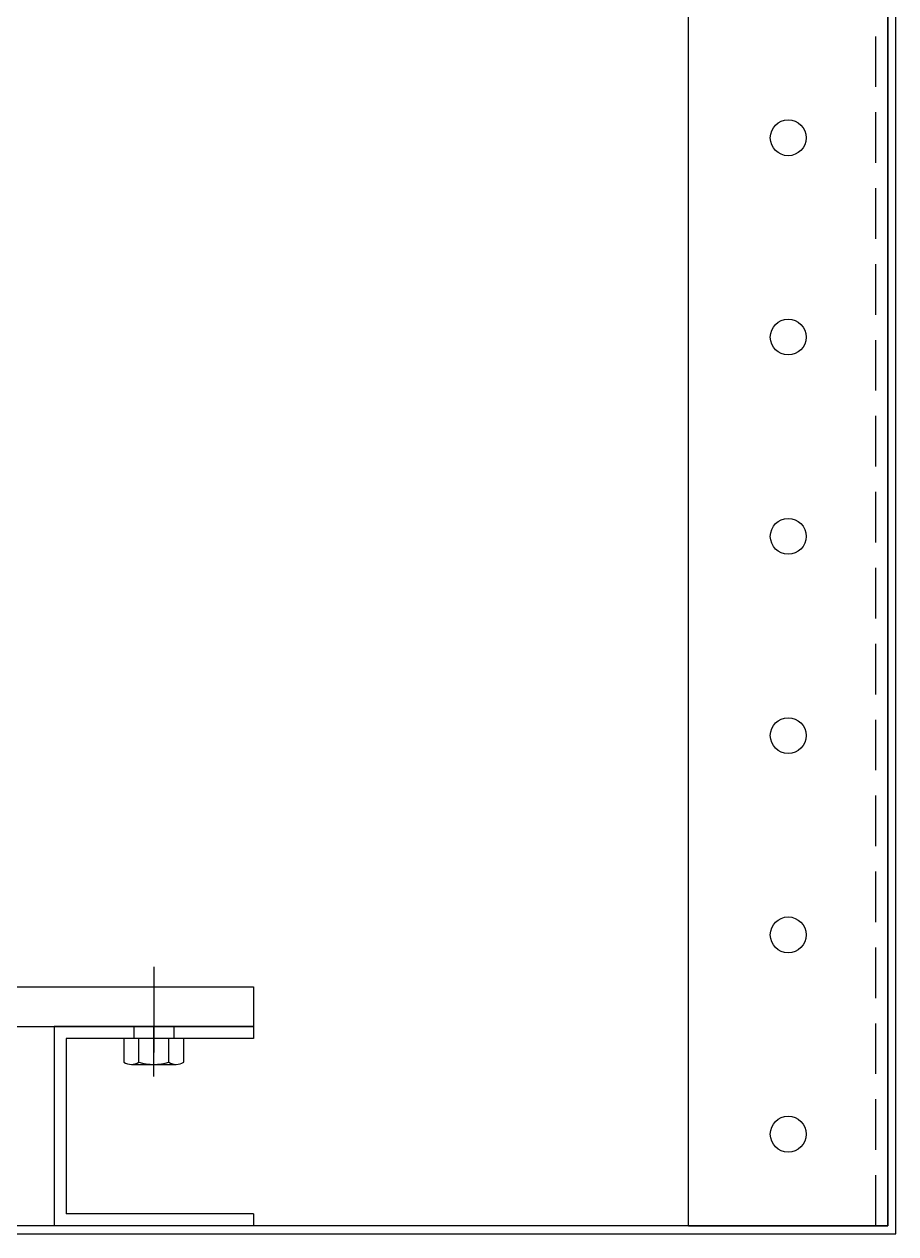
# Model space of a CAD drawing. Header units: millimetres. Extents: x 24815 to 37444, y -10619 to 6020.
# Drawn here: x 36196 to 36414.8, y 22 to 325.5 of the extents above; entities that cross this region are included whole.
import ezdxf

# ---------------------------------------------------------------- set-up
doc = ezdxf.new("R2010")
doc.units = ezdxf.units.MM
for name, pattern in [('CENTER', [50.8, 31.75, -6.35, 6.35, -6.35]), ('CENTER2', [28.575, 19.05, -3.175, 3.175, -3.175]), ('CENTERX2', [101.6, 63.5, -12.7, 12.7, -12.7]), ('HIDDEN', [9.525, 6.35, -3.175]), ('HIDDENX2', [19.05, 12.7, -6.35])]:
    doc.linetypes.add(name, pattern=pattern)
for name, color, linetype in [('3', 3, 'Continuous'), ('______', 7, 'Continuous'), ('CEN', 1, 'CENTER'), ('CENTER', 1, 'CENTER'), ('HIDDEN', 2, 'HIDDEN')]:
    doc.layers.add(name, color=color, linetype=linetype)

# ---------------------------------------------------------------- blocks, each defined once
blk = doc.blocks.new('645ytrhegnhy6yjmjuuyyjmhyhh')
at = {"color": 140}
for p, q in [((-12560.37, 14062.53), (-12560.37, 14958.53)), ((-12510.37, 14062.53), (-12510.37, 14958.53)), ((-12560.37, 14062.53), (-12510.37, 14062.53))]:
    blk.add_line(p, q, dxfattribs=at)
for centre in [(-12535.37, 14335.53), (-12535.37, 14285.53), (-12535.37, 14235.53), (-12535.37, 14185.53), (-12535.37, 14135.53), (-12535.37, 14085.53)]:
    blk.add_circle(centre, 4.5, dxfattribs=at)
at = {"layer": 'HIDDEN', "color": 2, "linetype": 'HIDDENX2'}
blk.add_line((-12513.37, 14062.53), (-12513.37, 14958.53), dxfattribs=at)
blk = doc.blocks.new('64tweeffddsfasdf')
at = {"layer": '3'}
for p, q in [((-16509.17, 9439.32), (-16509.17, 8543.32)), ((-16507.17, 8541.32), (-16507.17, 9441.32)), ((-17307.17, 8541.32), (-16507.17, 8541.32)), ((-16509.17, 8543.32), (-17305.17, 8543.32))]:
    blk.add_line(p, q, dxfattribs=at)
blk = doc.blocks.new('A$C77215BD6')
at = {"color": 1, "linetype": 'CENTERX2'}
blk.add_line((25, 50.5), (25, 40.5), dxfattribs=at)
blk.add_line((25, 50.5), (25, 40.5), dxfattribs=at)
at = {"color": 4}
for p, q in [((0, 47), (50, 47)), ((0, 47), (50, 47)), ((0, 47), (0, 44)), ((50, 47), (50, -3)), ((50, 47), (50, -3)), ((0, 44), (47, 44)), ((0, 44), (47, 44)), ((47, 44), (47, 0)), ((47, 44), (47, 0)), ((0, 0), (47, 0)), ((0, 0), (47, 0)), ((0, 0), (0, -3)), ((0, -3), (50, -3)), ((0, -3), (50, -3))]:
    blk.add_line(p, q, dxfattribs=at)
at = {"color": 2}
for p, q in [((20, 47), (20, 44)), ((20, 47), (20, 44)), ((30, 47), (30, 44)), ((30, 47), (30, 44))]:
    blk.add_line(p, q, dxfattribs=at)
for p, q in [((21.25, 38.08), (21.25, 44)), ((21.25, 38.08), (21.25, 44)), ((28.75, 38.08), (28.75, 44)), ((28.75, 38.08), (28.75, 44)), ((30.63, 37.5), (19.37, 37.5)), ((30.63, 37.5), (19.37, 37.5))]:
    blk.add_line(p, q)
blk.add_lwpolyline([(32.51, 44), (32.51, 38.08, -0.309401), (28.75, 38.08, -0.154701), (21.25, 38.08, -0.309401), (17.49, 38.08), (17.49, 44), (32.51, 44)], format="xyb")
blk.add_lwpolyline([(32.51, 44), (32.51, 38.08, -0.309401), (28.75, 38.08, -0.154701), (21.25, 38.08, -0.309401), (17.49, 38.08), (17.49, 44), (32.51, 44)], format="xyb")
at = {"layer": 'CENTER'}
blk.add_line((25, 34.5), (25, 47), dxfattribs=at)
blk.add_line((25, 34.5), (25, 47), dxfattribs=at)
blk = doc.blocks.new('A$C7B1C76C4')
for name, p in [('64tweeffddsfasdf', (17307.17, -9441.32)), ('645ytrhegnhy6yjmjuuyyjmhyhh', (13308.37, -14960.53))]:
    blk.add_blockref(name, p)
at = {"layer": '______', "ltscale": 10, "xscale": -1}
blk.add_blockref('A$C77215BD6', (638.76, -895), dxfattribs=at)
blk = doc.blocks.new('A$C48746BCF')
at = {"color": 32}
for p, q in [((10, 0), (0, 0)), ((0, 0), (0, -360)), ((10, 0), (10, -360)), ((10, -360), (0, -360))]:
    blk.add_line(p, q, dxfattribs=at)
at = {"color": 1, "linetype": 'CENTER2'}
blk.add_line((25, -180), (-15, -180), dxfattribs=at)
at = {"layer": 'CEN', "ltscale": 10}
for p, q in [((15, -25), (-5, -25)), ((15, -335), (-5, -335))]:
    blk.add_line(p, q, dxfattribs=at)

msp = doc.modelspace()

# ---------------------------------------------------------------- block references
msp.add_blockref('A$C7B1C76C4', (35614.76773, 922.01411))
at = {"layer": '______', "ltscale": 10, "rotation": 90}
msp.add_blockref('A$C48746BCF', (35893.52692, 74.01411), dxfattribs=at)

doc.saveas('drawing.dxf')
